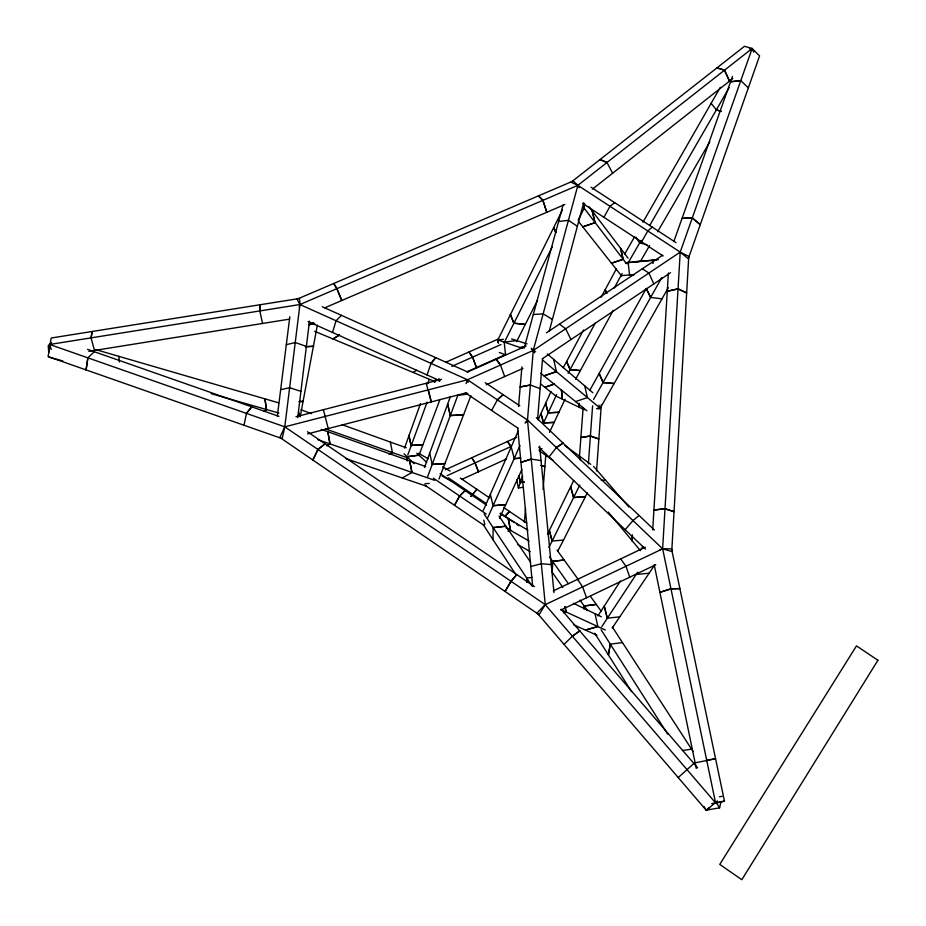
<?xml version="1.0" encoding="UTF-8"?>
<svg xmlns="http://www.w3.org/2000/svg" width="926" height="926" viewBox="0 0 926 926"><rect width="100%" height="100%" fill="white"/><g stroke="black" fill="none" stroke-linecap="round" stroke-linejoin="round"><path stroke-width="1.39" d="M515.608 574.155L493.014 539.696L493.13 527.612L484.171 514.057M530.702 562.406L505.909 526.211L493.13 527.612L526.744 578.055L526.674 582.304L526.732 578.055L532.091 586.181M584.017 608.833L584.098 605.963L579.989 600.106M552.243 572.291L552.602 561.364L549.488 556.943M584.04 608.845L584.144 605.974L596.263 604.412L601.298 611.334M659.891 549.72L662.634 548.794L671.547 548.852L724.468 801.152L715.567 802.819L662.634 548.794L680.216 252.115L577.87 185.339L571.099 182.225L744.492 46.3L752.143 48.488L759.575 55.907L688.307 258.713L680.205 252.127L752.155 48.488L749.597 48.823M652.703 529.95L668.387 272.973M596.564 470.94L601.321 404.65M588.369 463.926L590.394 436.007L580.891 437.512L579.445 456.958M590.394 436.007L598.833 438.993L590.383 436.042L592.617 405.831M583.16 407.428L580.891 437.5L590.383 436.042M543.064 489.449L545.877 454.168M537.612 419.246L542.555 358.512M524.371 522.38L525.54 508.108M518.548 406.445L521.905 366.881M584.109 207.69L584.526 203.72M297.709 417.719L309.458 321.195M277.36 416.04L289.815 316.692M299.642 299.677L299.943 304.515L284.791 426.805L282.187 438.635L48.094 356.603L51.162 338.013L299.561 298.461M87.866 357.853L86.083 369.925L87.866 357.853L94.302 351.718L278.911 416.353M610.269 644.126L608.44 654.971L610.28 644.126L622.469 642.609M91.037 337.874L92.172 331.485L91.049 337.874L94.51 350.445L289.641 319.111M317.363 325.153L300.174 416.839M244.001 425.265L246.455 413.401L251.722 406.838L246.443 413.401L49.715 344.484L51.636 342.759M703.934 806.477L706.249 810.146L719.595 807.854L721.007 801.453M549.153 331.543L583.739 202.632M753.764 52.145L752.143 48.488L577.87 185.35L533.272 350.433L527.484 420.01L545.264 604.643L662.646 548.829L671.744 551.479L688.77 256.386L680.216 252.115M524.139 348.234L563.147 204.82M299.167 307.143L299.931 304.527L297.616 300.255M332.492 332.469L336.08 320.766L341.416 315.338M404.523 448.08L420.485 403.586M439.989 380.783L427.036 374.961L431.03 363.409L435.683 357.644L431.03 363.409M407.764 455.013L427.129 402.139M673.85 241.489L732.454 76.464M418.853 455.615L439.688 400.229M427.696 383.746L429.12 379.764M522.692 475.987L518.398 487.979L523.491 487.284M466.091 383.595L467.468 379.764L533.272 350.433L680.205 252.115M434.375 382.288L435.347 379.648M424.49 467.526L450.453 396.409M427.418 477.284L457.872 395.217M470.859 395.715L439.017 478.997M483.222 510.585L490.34 494.322M487.562 518.097L493.095 505.677L490.34 494.322L518.155 431.122M521.882 469.505L505.689 504.728L493.095 505.677L520.018 445.522M550.97 391.594L538.099 419.814M499.461 518.352L505.689 504.716L493.095 505.677M556.619 394.545L543.55 422.904L554.176 422.395L543.55 422.904L540.958 413.563L543.539 422.939M565.045 399.256L549.477 432.349M573.703 480.501L547.463 534.314M562.429 210.005L497.493 340.618L498.454 343.095M557.602 551.398L563.529 540.066L552.127 541.039L579.769 485.108M505.202 340.594L552.405 246.524M578.125 220.226L583.843 208.882M516.534 341.706L537.543 300.244M563.54 540.02L587.304 492.863M548.886 547.37L552.116 541.073L549.384 530.505L552.127 541.039M616.322 268.945L601.136 297.258M563.286 367.68L583.542 329.992M570.092 369.613L566.619 361.476L570.115 369.567L580.336 370.574L570.092 369.613L595.325 322.989M614.216 288.067L622.133 273.413M568.101 373.294L570.115 369.567M491.625 410.461L497.412 399.847L503.096 394.638L497.401 399.847M603.937 217.309L609.979 206.278L614.667 202.632M575.602 379.232L613.267 310.349M470.906 496.336L476.913 489.31L489.704 498.003M593.578 399.5L650.619 297.443L646.267 288.495L589.723 390.471M470.94 496.359L476.902 489.31L460.268 478.048M526.153 422.36L527.473 420.022L467.468 379.753L299.931 304.527L49.726 344.472L51.185 349.496M668.306 287.766L662.009 298.82L650.619 297.443L661.743 277.707M662.021 298.797L599.828 408.841L597.073 408.632M641.591 241.917L647.795 230.956L652.228 227.125M624.541 254.28L634.356 237.172M642.957 222.194L720.324 87.31M627.666 263.713L641.105 240.39M649.705 225.469L729.202 87.588M640.445 261.329L649.647 245.471M657.61 231.743L709.791 141.852M597.953 615.859L620.397 581.053M601.796 626.636L637.678 572.141M640.595 550.044L642.945 546.479M612.248 628.002L654.67 564.976M525.054 423.17L527.461 420.01L662.622 548.805M548.991 456.969L556.387 447.582L563.031 443.079L556.387 447.582M645.503 549.13L625.166 529.718L632.979 520.562L639.114 515.493L654.346 529.985M50.073 343.696L48.256 345.606L48.731 352.783M715.532 802.83L545.24 604.655L537.068 612.908L706.364 810.377L717.384 800.909M706.364 810.377L709.142 807.484M564.038 644.38L572.372 636.231L579.734 630.884L572.372 636.231M693.875 763.464L678.237 777.574M592.594 189.031L732.825 78.525M542.347 358.767L670.551 272.695M546.375 332.862L662.622 255.229M308.948 325.373L313.393 322.572M314.713 331.323L413.1 372.426L416.688 370.284M434.722 480.351L329.945 443.855L326.6 445.823L329.969 443.878L327.839 431.713L321.195 429.375M389.892 453.995L392.381 452.536L405.657 457.189M389.117 454.469L392.416 452.571L390.367 442.084L342.226 424.733M345.56 458.52L402.22 477.943L411.966 472.491L409.686 460.916L327.85 431.713L329.945 443.855M560.924 610.014L655.758 564.756M553.273 590.881L645.376 547.162M462.097 479.251L506.591 458.902M445.313 469.806L516.569 437.361M447.154 475.651L510.967 446.529L507.494 441.482L510.967 446.529M506.059 354.345L467.364 371.592M486.277 384.799L522.947 368.409M498.454 338.928L445.591 362.332M501.012 344.53L451.749 366.383M467.329 372.113L526.153 345.954M564.848 204.507L324.713 307.849M299.943 304.515L577.87 185.35L579.167 187.735M297.038 299.191L573.206 180.987L577.87 185.35M596.969 408.586L599.562 407.718L556.387 371.639L543.99 375.875L540.738 373.224M547.289 353.94L553.679 359.404L556.399 371.662L543.979 375.875L586.876 410.774M575.532 401.583L587.397 397.59L584.723 385.864L553.667 359.404M626.775 262.741L629.321 261.884M531.246 459.099L520.944 462.352L531.246 459.099L541.062 460.604M308.844 324.598L314.03 323.081M605.349 630.027L597.837 626.555L585.452 630.085L573.796 624.9M573.402 603.289L595.036 613.73L597.849 626.555L585.452 630.085L596.957 635.224M530.795 566.481L541.316 563.726L551.236 564.582M307.617 433.9L466.021 392.913M295.973 416.746L441.447 379.359M286.296 344.692L295.22 342.516L306.39 346.393M695.113 762.839L715.567 758.764L706.665 760.13M280.671 389.661L289.63 387.716L300.915 391.339M711.666 803.652L715.567 802.819M714.12 803.374L724.468 801.152M530.39 385.019L520.204 386.952L530.39 385.019L540.113 388.619M719.456 796.777L722.13 796.325M88.838 351.359L94.51 350.445M682.416 750.546L691.548 749.134L693.123 751.553M458.162 395.309L466.299 394.268M558.61 221.511L568.437 220.307L577.396 226.291M526.744 578.055L532.149 577.396M498.269 342.747L497.968 339.969L503.455 339.321M527.056 343.905L516.789 340.606L504.172 342.111L497.968 339.969M740.812 80.597L730.568 81.777L740.812 80.597L748.335 87.889M633.592 274.663L620.906 275.601M658.398 259.581L625.305 262.845M607.317 618.209L604.215 606.113L607.329 618.198L619.714 616.832M656.488 259.986L628.187 262.602L629.576 275.138L633.905 274.872M493.13 527.612L505.909 526.211L499.033 516.083M601.287 480.397L605.419 479.981L628.881 507.089M636.104 574.49L649.022 573.206M633.928 261.757L640.26 261.225M533.307 314.539L543.157 313.845L552.405 319.412M425.022 483.719L429.189 483.43M514.196 458.625L520.748 458.196L514.208 458.613L511.245 446.957M432.222 464.424L444.943 463.579L432.222 464.424L429.722 453.289M309.261 324.216L314.828 323.903M465.107 393.515L467.792 393.376M647.147 244.823L639.669 242.878L635.826 237.102M49.009 357.089L62.806 360.966M211.163 393.689L278.819 413.042M95.436 349.53L278.564 402.81M511.615 338.928L516.789 340.606M716.377 109.835L721.412 111.49L716.377 109.824L711.133 103.318M522.6 348.338L520.227 347.551L524.197 347.076L520.238 347.551L504.184 342.099L505.561 354.866L499.322 352.47M402.22 477.943L426.4 486.138M317.965 439.746L329.969 443.878M87.542 349.345L94.302 351.718M246.443 413.401L284.803 426.828L545.24 604.666L539.082 614.725L279.849 437.454L284.791 426.828L467.48 379.764L468.081 382.438M325.373 428.865L392.416 452.571M425.705 466.565L409.674 460.905L411.966 472.491M390.367 442.084L406.271 447.767M300.962 409.79L311.564 413.644M413.089 372.426L435.347 381.79M555.681 395.992L579.41 407.371L578.993 403.273L579.421 407.371L584.41 409.755M606.958 162.513L600.048 159.55L606.958 162.525L612.63 173.255M322.19 306.703L467.989 372.136M560.913 609.597L597.849 626.555M308.069 321.484L427.036 374.961M595.036 613.73L601.31 616.762M442.142 475.976L450.916 480.802M442.628 466.843L450.152 471.068M517.784 544.592L530.285 551.641M418.656 453.323L428.31 458.821M535.61 351.787L531.269 348.824M505.955 527.693L529.047 541.015M500.098 513.687L527.913 530.17M642.285 268.806L648.929 273.054L653.802 283.946M591.043 187.237L676.073 242.67M582.639 203.384L663.097 255.97M485.259 382.681L519.822 405.843M465.396 392.832L517.958 428.159M440.116 473.672L486.555 505.145M503.675 507.483L526.686 523.121M448.288 477.804L472.191 494.009M472.237 494.033L486.277 503.57M500.318 513.108L505.006 516.291L509.497 511.43L505.052 516.314L514.266 522.6M433.345 478.163L486.173 513.999M424.745 485.108L484.391 525.609M516.569 524.162L518.873 525.736M307.42 431.771L534.371 586.563M539.14 450.73L552.938 460.222M564.767 445.464L590.765 464.331M559.489 324.1L565.659 328.765L570.995 339.541M540.495 383.85L555.507 395.738M542.578 360.04L556.399 371.662M584.723 385.853L592.848 392.74M426.736 462.363L416.804 453.196M536.339 417.672L639.114 515.493M538.712 447.154L625.166 529.718M414.061 463.683L404.014 453.775M593.601 466.438L605.419 479.981M561.144 609.273L697.625 767.816M640.375 550.588L608.255 512.09M531.466 348.176L534.487 352.818M621.693 276.122L578.495 221.441M626.508 263.632L583.565 207.436M628.083 258.169L589.052 206.811M500.503 365.041L496.197 359.276L500.491 365.041L504.682 376.569M578.519 579.884L564.142 559.999L552.567 561.353L552.266 572.314L562.753 587.362M590.36 596.251L596.286 604.435L584.144 605.974L587.397 610.593M620.675 558.887L625.988 566.272L629.715 577.187M557.024 550.102L564.165 560.022L552.602 561.364L568.356 583.669M577.569 579.34L582.604 586.91L586.552 597.791M612.41 627.099L691.548 749.134M483.326 524.799L493.002 539.684M715.705 801.777L719.595 807.854M601.101 629.738L667.658 734.121M594.758 633.28L631.544 691.629M646.29 288.472L650.619 297.466M426.191 383.283L431.273 401.907L428.379 389.834M298.612 411.839L299.943 415.832M328.232 428.564L323.405 409.697M483.789 520.099L484.796 524.313M598.972 405.148L599.562 407.718M579.479 456.113L580.382 460.129M259.824 310.939L259.731 304.816L259.836 310.939L262.544 323.475M654.231 564.872L696.283 768.499M516.708 479.703L518.398 487.979M407.359 460.731L406.896 456.773L418.841 455.175L406.919 456.773L407.371 460.72M438.936 378.514L439.26 381.362M539.65 446.216L553.98 592.628M517.657 427.615L532.647 586.135M118.829 356.336L119.35 361.962M632.377 535.159L632.145 540.819L632.377 535.159M317.942 449.469L312.849 460.025L317.954 449.48L325.061 443.809L317.942 449.469M459.632 495.977L454.516 505.307L459.655 496L465.084 490.583L459.632 495.977M511.025 581.308L505.029 591.448L511.036 581.32L516.801 574.583L511.025 581.308M877.906 660.273L741.83 879.7L719.757 864.409L856.492 645.885L877.906 660.273M266.491 409.512L264.35 411.422L266.491 409.512L264.929 398.84L266.491 409.512M339.518 334.923L332.932 339.032L339.506 334.923M554.373 384.024L544.951 387.242L554.373 384.024M594.99 222.68L582.685 226.87L594.99 222.68L592.327 211.221L594.99 222.68M623.152 259.303L611.438 263.227L623.152 259.303L620.536 248.307L623.152 259.303M541.756 448.693L539.245 449.527L541.745 448.693M510.55 530.332L507.992 531.154L510.562 530.355L508.177 518.467L510.55 530.332M670.968 588.797L659.902 592.339L670.968 588.809L679.881 588.6L670.968 588.797M566.099 611.912L563.494 612.665L566.11 611.924L564.964 606.507L566.099 611.912M678.029 288.854L667.264 291.262L678.029 288.866L686.652 292.94L678.029 288.854M524.174 482.076L520.331 482.596L518.907 475.663L520.331 482.596L524.174 482.064M665.007 508.744L653.906 510.029L665.007 508.756L674.035 511.661L665.007 508.744M655.481 260.079L652.645 260.403L652.946 263.053L652.645 260.403L655.469 260.079M585.417 496.591L573.588 497.54L570.636 486.763L573.588 497.54L585.417 496.579M303.149 401.352L299.237 401.618L303.149 401.352M422.742 444.735L411.075 445.464L408.875 435.336L411.086 445.429L422.719 444.769M313.601 346.255L305.395 346.752L313.601 346.278M463.544 414.813L450.314 415.554L447.628 404.118L450.314 415.554L463.544 414.802M558.945 412.29L548.215 412.822L545.611 403.4L548.215 412.822L558.945 412.29M692.289 217.934L682.057 218.374L692.289 217.946L700.276 224.671L692.289 217.934M614.227 383.503L603.115 382.542L599.168 373.537L603.115 382.542L614.216 383.526M525.262 324.389L513.872 323.197L510.4 314.539L513.872 323.197L525.25 324.401M724.502 70.191L716.99 67.864L724.502 70.202L729.526 81.129L724.502 70.191M544.882 466.669L541.039 465.442L544.882 466.669M542.925 200.352L538.469 195.872L542.914 200.363L546.803 212.286L542.925 200.352M472.596 357.17L468.903 352.042L472.573 357.181L476.462 367.553L472.596 357.17M475.073 462.884L471.785 457.733L475.026 462.907L478.51 471.739L475.026 462.907M336.89 288.692L333.754 283.495L336.879 288.704L341.787 300.51L336.89 288.692M606.808 293.172L605.199 289.699L606.796 293.183M555.889 232.634L553.69 227.727L555.901 232.611M562.371 398.851L561.399 389.753L562.337 398.828"/></g></svg>
